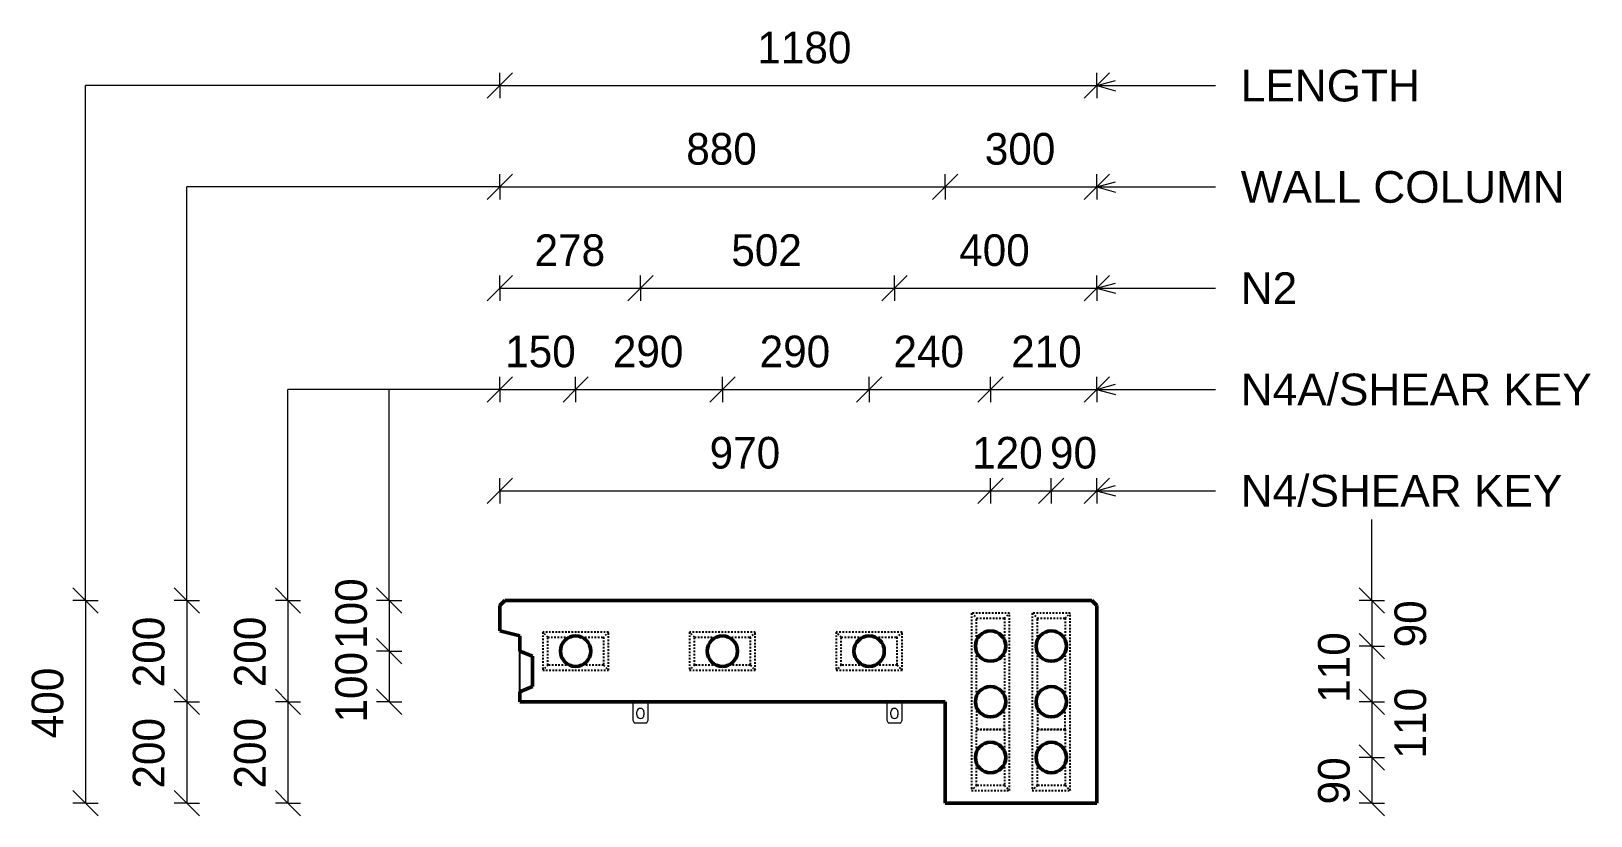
# Model space of a CAD drawing. Header units: millimetres. Extents: x -13820 to 6054, y -1835 to 21775.
# Drawn here: x -13820 to -10738, y 20040 to 21589 of the extents above; entities that cross this region are included whole.
import ezdxf

# ---------------------------------------------------------------- set-up
doc = ezdxf.new("R2010")
doc.units = ezdxf.units.MM
doc.linetypes.add('Dash', pattern=[6.36, 3.18, -3.18])
for name, color, linetype, lineweight in [('A-ANNO-DIMS', 211, 'Continuous', 9), ('A-ANNO-DIMS-25', 211, 'Continuous', 9), ('A-DETL-MBND', 5, 'Continuous', 18), ('A-GENM', 13, 'Continuous', 18), ('A-WALL', 113, 'Continuous', 25), ('A-WALL-HDLN', 110, 'Dash', 25), ('G-ANNO-TEXT', 231, 'Continuous', 9)]:
    doc.layers.add(name, color=color, linetype=linetype, lineweight=lineweight)
doc.styles.add('Arial', font='arial.ttf', dxfattribs={"height": 62.5})
doc.styles.add('Nirmala UI Semilight', font='NirmalaS.ttf', dxfattribs={"height": 62.5})
doc.dimstyles.new('Arrow_Filled_-_2_5_NI_UI', dxfattribs={"dimscale": 304.8, "dimtxt": 65.460247, "dimasz": 0.164042, "dimexe": 0.082021, "dimexo": 0.0625, "dimgap": 0.082021, "dimtad": 1, "dimdec": 0, "dimzin": 0, "dimdsep": 46, "dimtxsty": 'Nirmala UI Semilight', "dimblk1": 'OBLIQUE', "dimblk2": 'OBLIQUE', "dimsah": 1, "dimcen": 0.09, "dimazin": 0, "dimtfac": 1, "dimtdec": 4, "dimtix": 1, "dimtmove": 0, "dimatfit": 3, "dimfxl": 0.082021, "dimfxlon": 1, "dimtvp": 1, "dimtolj": 1, "dimtzin": 0, "dimarcsym": 2})
doc.dimstyles.new('Arrow_Filled_-_2_5_NI_UI_1', dxfattribs={"dimscale": 304.8, "dimtxt": 65.460247, "dimasz": 0.164042, "dimexe": 0.082021, "dimexo": 0.0625, "dimgap": 0.082021, "dimtad": 1, "dimdec": 0, "dimzin": 0, "dimdsep": 46, "dimtxsty": 'Nirmala UI Semilight', "dimblk1": 'OBLIQUE', "dimblk2": 'OBLIQUE', "dimsah": 1, "dimcen": 0.09, "dimazin": 0, "dimtfac": 1, "dimtdec": 4, "dimtix": 1, "dimtmove": 2, "dimatfit": 3, "dimfxl": 0.082021, "dimfxlon": 1, "dimtvp": 1, "dimtolj": 1, "dimtzin": 0, "dimarcsym": 2})

# ---------------------------------------------------------------- blocks, each defined once
blk = doc.blocks.new('RR spread anchor face based - RR-SA-0_7-110-2888042-Elevation Top')
at = {"layer": 'A-GENM'}
for p, q in [((-12630.8, 20264.6), (-12630.8, 20228.1)), ((-12600.8, 20228.1), (-12600.8, 20264.6)), ((-12630.8, 20228.1), (-12628.3, 20223.1)), ((-12628.3, 20223.1), (-12603.3, 20223.1)), ((-12622.8, 20238.6), (-12622.8, 20244.6)), ((-12608.8, 20244.6), (-12608.8, 20238.6)), ((-12603.3, 20223.1), (-12600.8, 20228.1))]:
    blk.add_line(p, q, dxfattribs=at)
for centre, start, end in [((-12615.8, 20244.6), 0, 180), ((-12615.8, 20238.6), 180, 0)]:
    blk.add_arc(centre, 7, start, end, dxfattribs=at)
blk = doc.blocks.new('DIMBLOCK1-Elevation Top')
at = {"layer": 'A-ANNO-DIMS-25'}
for p, q in [((-12893.8, 20681.1), (-12868.8, 20706.1)), ((-12893.8, 20681.1), (-12893.8, 20706.1)), ((-11923.8, 20681.1), (-11898.8, 20706.1)), ((-11923.8, 20681.1), (-11923.8, 20706.1)), ((-12893.8, 20681.1), (-12918.8, 20656.1)), ((-12893.8, 20681.1), (-11923.8, 20681.1)), ((-12893.8, 20681.1), (-12893.8, 20656.1)), ((-11923.8, 20681.1), (-11948.8, 20656.1)), ((-11923.8, 20681.1), (-11923.8, 20656.1))]:
    blk.add_line(p, q, dxfattribs=at)
at = {"layer": 'A-ANNO-DIMS-25', "color": 0, "insert": (-12479, 20787.6), "char_height": 62.5, "width": 168.53, "attachment_point": 1, "line_spacing_factor": 1.142579, "style": 'Nirmala UI Semilight'}
blk.add_mtext('970', dxfattribs=at)
blk = doc.blocks.new('_Oblique')
at = {"color": 0, "linetype": 'ByBlock', "lineweight": -2}
blk.add_line((-0.5, -0.5), (0.5, 0.5), dxfattribs=at)
blk = doc.blocks.new('DIMBLOCK2-Elevation Top')
at = {"layer": 'A-ANNO-DIMS-25'}
for p, q in [((-11923.8, 20681.1), (-11898.8, 20706.1)), ((-11923.8, 20681.1), (-11923.8, 20706.1)), ((-11803.8, 20681.1), (-11778.8, 20706.1)), ((-11803.8, 20681.1), (-11803.8, 20706.1)), ((-11923.8, 20681.1), (-11948.8, 20656.1)), ((-11923.8, 20681.1), (-11803.8, 20681.1)), ((-11923.8, 20681.1), (-11923.8, 20656.1)), ((-11803.8, 20681.1), (-11828.8, 20656.1)), ((-11803.8, 20681.1), (-11803.8, 20656.1))]:
    blk.add_line(p, q, dxfattribs=at)
at = {"layer": 'A-ANNO-DIMS-25', "color": 0, "insert": (-11960.3, 20787.6), "char_height": 62.5, "width": 154.248, "attachment_point": 1, "line_spacing_factor": 1.142579, "style": 'Nirmala UI Semilight'}
blk.add_mtext('120', dxfattribs=at)
blk = doc.blocks.new('DIMBLOCK3-Elevation Top')
at = {"layer": 'A-ANNO-DIMS-25'}
for p, q in [((-11803.8, 20681.1), (-11778.8, 20706.1)), ((-11803.8, 20681.1), (-11803.8, 20706.1)), ((-11713.8, 20681.1), (-11688.8, 20706.1)), ((-11713.8, 20681.1), (-11713.8, 20706.1)), ((-11803.8, 20681.1), (-11828.8, 20656.1)), ((-11803.8, 20681.1), (-11713.8, 20681.1)), ((-11803.8, 20681.1), (-11803.8, 20656.1)), ((-11713.8, 20681.1), (-11738.8, 20656.1)), ((-11713.8, 20681.1), (-11713.8, 20656.1))]:
    blk.add_line(p, q, dxfattribs=at)
at = {"layer": 'A-ANNO-DIMS-25', "color": 0, "insert": (-11806.4, 20787.6), "char_height": 62.5, "width": 114.258, "attachment_point": 1, "line_spacing_factor": 1.142579, "style": 'Nirmala UI Semilight'}
blk.add_mtext('90', dxfattribs=at)
blk = doc.blocks.new('DIMBLOCK4-Elevation Top')
at = {"layer": 'A-ANNO-DIMS-25'}
for p, q in [((-11170.1, 20464.6), (-11195.1, 20489.6)), ((-11170.1, 20464.6), (-11195.1, 20464.6)), ((-11170.1, 20464.6), (-11170.1, 20374.6)), ((-11170.1, 20464.6), (-11145.1, 20439.6)), ((-11170.1, 20464.6), (-11145.1, 20464.6)), ((-11170.1, 20374.6), (-11195.1, 20399.6)), ((-11170.1, 20374.6), (-11195.1, 20374.6)), ((-11170.1, 20374.6), (-11145.1, 20349.6)), ((-11170.1, 20374.6), (-11145.1, 20374.6))]:
    blk.add_line(p, q, dxfattribs=at)
at = {"layer": 'A-ANNO-DIMS-25', "color": 0, "insert": (-11125.6, 20372), "char_height": 62.5, "width": 114.258, "attachment_point": 1, "rotation": 90, "line_spacing_factor": 1.142579, "style": 'Nirmala UI Semilight'}
blk.add_mtext('90', dxfattribs=at)
blk = doc.blocks.new('DIMBLOCK5-Elevation Top')
at = {"layer": 'A-ANNO-DIMS-25'}
for p, q in [((-11170.1, 20374.6), (-11195.1, 20399.6)), ((-11170.1, 20374.6), (-11195.1, 20374.6)), ((-11170.1, 20374.6), (-11170.1, 20264.8)), ((-11170.1, 20374.6), (-11145.1, 20349.6)), ((-11170.1, 20374.6), (-11145.1, 20374.6)), ((-11170.1, 20264.8), (-11195.1, 20289.8)), ((-11170.1, 20264.8), (-11195.1, 20264.8)), ((-11170.1, 20264.8), (-11145.1, 20239.8)), ((-11170.1, 20264.8), (-11145.1, 20264.8))]:
    blk.add_line(p, q, dxfattribs=at)
at = {"layer": 'A-ANNO-DIMS-25', "color": 0, "insert": (-11276.7, 20262.5), "char_height": 62.5, "width": 137.109, "attachment_point": 1, "rotation": 90, "line_spacing_factor": 1.142579, "style": 'Nirmala UI Semilight'}
blk.add_mtext('110', dxfattribs=at)
blk = doc.blocks.new('DIMBLOCK6-Elevation Top')
at = {"layer": 'A-ANNO-DIMS-25'}
for p, q in [((-11170.1, 20264.8), (-11195.1, 20289.8)), ((-11170.1, 20264.8), (-11195.1, 20264.8)), ((-11170.1, 20264.8), (-11170.1, 20154.6)), ((-11170.1, 20264.8), (-11145.1, 20239.8)), ((-11170.1, 20264.8), (-11145.1, 20264.8)), ((-11170.1, 20154.6), (-11195.1, 20179.6)), ((-11170.1, 20154.6), (-11195.1, 20154.6)), ((-11170.1, 20154.6), (-11145.1, 20129.6)), ((-11170.1, 20154.6), (-11145.1, 20154.6))]:
    blk.add_line(p, q, dxfattribs=at)
at = {"layer": 'A-ANNO-DIMS-25', "color": 0, "insert": (-11125.6, 20152.5), "char_height": 62.5, "width": 137.109, "attachment_point": 1, "rotation": 90, "line_spacing_factor": 1.142579, "style": 'Nirmala UI Semilight'}
blk.add_mtext('110', dxfattribs=at)
blk = doc.blocks.new('DIMBLOCK7-Elevation Top')
at = {"layer": 'A-ANNO-DIMS-25'}
for p, q in [((-11170.1, 20154.6), (-11195.1, 20179.6)), ((-11170.1, 20154.6), (-11195.1, 20154.6)), ((-11170.1, 20154.6), (-11170.1, 20064.6)), ((-11170.1, 20154.6), (-11145.1, 20129.6)), ((-11170.1, 20154.6), (-11145.1, 20154.6)), ((-11170.1, 20064.6), (-11195.1, 20089.6)), ((-11170.1, 20064.6), (-11195.1, 20064.6)), ((-11170.1, 20064.6), (-11145.1, 20039.6)), ((-11170.1, 20064.6), (-11145.1, 20064.6))]:
    blk.add_line(p, q, dxfattribs=at)
at = {"layer": 'A-ANNO-DIMS-25', "color": 0, "insert": (-11276.7, 20062), "char_height": 62.5, "width": 114.258, "attachment_point": 1, "rotation": 90, "line_spacing_factor": 1.142579, "style": 'Nirmala UI Semilight'}
blk.add_mtext('90', dxfattribs=at)
blk = doc.blocks.new('DIMBLOCK8-Elevation Top')
at = {"layer": 'A-ANNO-DIMS-25'}
for p, q in [((-12893.8, 20881.1), (-12868.8, 20906.1)), ((-12893.8, 20881.1), (-12893.8, 20906.1)), ((-12743.8, 20881.1), (-12718.8, 20906.1)), ((-12743.8, 20881.1), (-12743.8, 20906.1)), ((-12893.8, 20881.1), (-12918.8, 20856.1)), ((-12893.8, 20881.1), (-12743.8, 20881.1)), ((-12893.8, 20881.1), (-12893.8, 20856.1)), ((-12743.8, 20881.1), (-12768.8, 20856.1)), ((-12743.8, 20881.1), (-12743.8, 20856.1))]:
    blk.add_line(p, q, dxfattribs=at)
at = {"layer": 'A-ANNO-DIMS-25', "color": 0, "insert": (-12883.1, 20987.6), "char_height": 62.5, "width": 154.248, "attachment_point": 1, "line_spacing_factor": 1.142579, "style": 'Nirmala UI Semilight'}
blk.add_mtext('150', dxfattribs=at)
blk = doc.blocks.new('DIMBLOCK9-Elevation Top')
at = {"layer": 'A-ANNO-DIMS-25'}
for p, q in [((-12743.8, 20881.1), (-12718.8, 20906.1)), ((-12743.8, 20881.1), (-12743.8, 20906.1)), ((-12453.8, 20881.1), (-12428.8, 20906.1)), ((-12453.8, 20881.1), (-12453.8, 20906.1)), ((-12743.8, 20881.1), (-12768.8, 20856.1)), ((-12743.8, 20881.1), (-12453.8, 20881.1)), ((-12743.8, 20881.1), (-12743.8, 20856.1)), ((-12453.8, 20881.1), (-12478.8, 20856.1)), ((-12453.8, 20881.1), (-12453.8, 20856.1))]:
    blk.add_line(p, q, dxfattribs=at)
at = {"layer": 'A-ANNO-DIMS-25', "color": 0, "insert": (-12670.2, 20987.6), "char_height": 62.5, "width": 171.387, "attachment_point": 1, "line_spacing_factor": 1.142579, "style": 'Nirmala UI Semilight'}
blk.add_mtext('290', dxfattribs=at)
blk = doc.blocks.new('DIMBLOCK10-Elevation Top')
at = {"layer": 'A-ANNO-DIMS-25'}
for p, q in [((-12453.8, 20881.1), (-12428.8, 20906.1)), ((-12453.8, 20881.1), (-12453.8, 20906.1)), ((-12163.8, 20881.1), (-12138.8, 20906.1)), ((-12163.8, 20881.1), (-12163.8, 20906.1)), ((-12453.8, 20881.1), (-12478.8, 20856.1)), ((-12453.8, 20881.1), (-12163.8, 20881.1)), ((-12453.8, 20881.1), (-12453.8, 20856.1)), ((-12163.8, 20881.1), (-12188.8, 20856.1)), ((-12163.8, 20881.1), (-12163.8, 20856.1))]:
    blk.add_line(p, q, dxfattribs=at)
at = {"layer": 'A-ANNO-DIMS-25', "color": 0, "insert": (-12380.2, 20987.6), "char_height": 62.5, "width": 171.387, "attachment_point": 1, "line_spacing_factor": 1.142579, "style": 'Nirmala UI Semilight'}
blk.add_mtext('290', dxfattribs=at)
blk = doc.blocks.new('DIMBLOCK11-Elevation Top')
at = {"layer": 'A-ANNO-DIMS-25'}
for p, q in [((-12163.8, 20881.1), (-12138.8, 20906.1)), ((-12163.8, 20881.1), (-12163.8, 20906.1)), ((-11923.8, 20881.1), (-11898.8, 20906.1)), ((-11923.8, 20881.1), (-11923.8, 20906.1)), ((-12163.8, 20881.1), (-12188.8, 20856.1)), ((-12163.8, 20881.1), (-11923.8, 20881.1)), ((-12163.8, 20881.1), (-12163.8, 20856.1)), ((-11923.8, 20881.1), (-11948.8, 20856.1)), ((-11923.8, 20881.1), (-11923.8, 20856.1))]:
    blk.add_line(p, q, dxfattribs=at)
at = {"layer": 'A-ANNO-DIMS-25', "color": 0, "insert": (-12115.8, 20987.6), "char_height": 62.5, "width": 172.815, "attachment_point": 1, "line_spacing_factor": 1.142579, "style": 'Nirmala UI Semilight'}
blk.add_mtext('240', dxfattribs=at)
blk = doc.blocks.new('DIMBLOCK12-Elevation Top')
at = {"layer": 'A-ANNO-DIMS-25'}
for p, q in [((-11923.8, 20881.1), (-11898.8, 20906.1)), ((-11923.8, 20881.1), (-11923.8, 20906.1)), ((-11713.8, 20881.1), (-11688.8, 20906.1)), ((-11713.8, 20881.1), (-11713.8, 20906.1)), ((-11923.8, 20881.1), (-11948.8, 20856.1)), ((-11923.8, 20881.1), (-11713.8, 20881.1)), ((-11923.8, 20881.1), (-11923.8, 20856.1)), ((-11713.8, 20881.1), (-11738.8, 20856.1)), ((-11713.8, 20881.1), (-11713.8, 20856.1))]:
    blk.add_line(p, q, dxfattribs=at)
at = {"layer": 'A-ANNO-DIMS-25', "color": 0, "insert": (-11883.1, 20987.6), "char_height": 62.5, "width": 154.248, "attachment_point": 1, "line_spacing_factor": 1.142579, "style": 'Nirmala UI Semilight'}
blk.add_mtext('210', dxfattribs=at)
blk = doc.blocks.new('DIMBLOCK13-Elevation Top')
at = {"layer": 'A-ANNO-DIMS-25'}
for p, q in [((-13312.3, 20464.6), (-13337.3, 20489.6)), ((-13312.3, 20464.6), (-13337.3, 20464.6)), ((-13312.3, 20464.6), (-13312.3, 20264.8)), ((-13312.3, 20464.6), (-13287.3, 20439.6)), ((-13312.3, 20464.6), (-13287.3, 20464.6)), ((-13312.3, 20264.8), (-13337.3, 20289.8)), ((-13312.3, 20264.8), (-13337.3, 20264.8)), ((-13312.3, 20264.8), (-13287.3, 20239.8)), ((-13312.3, 20264.8), (-13287.3, 20264.8))]:
    blk.add_line(p, q, dxfattribs=at)
at = {"layer": 'A-ANNO-DIMS-25', "color": 0, "insert": (-13418.9, 20293.3), "char_height": 62.5, "width": 171.387, "attachment_point": 1, "rotation": 90, "line_spacing_factor": 1.142579, "style": 'Nirmala UI Semilight'}
blk.add_mtext('200', dxfattribs=at)
blk = doc.blocks.new('DIMBLOCK14-Elevation Top')
at = {"layer": 'A-ANNO-DIMS-25'}
for p, q in [((-13312.3, 20264.8), (-13337.3, 20289.8)), ((-13312.3, 20264.8), (-13337.3, 20264.8)), ((-13312.3, 20264.8), (-13312.3, 20064.6)), ((-13312.3, 20264.8), (-13287.3, 20239.8)), ((-13312.3, 20264.8), (-13287.3, 20264.8)), ((-13312.3, 20064.6), (-13337.3, 20089.6)), ((-13312.3, 20064.6), (-13337.3, 20064.6)), ((-13312.3, 20064.6), (-13287.3, 20039.6)), ((-13312.3, 20064.6), (-13287.3, 20064.6))]:
    blk.add_line(p, q, dxfattribs=at)
at = {"layer": 'A-ANNO-DIMS-25', "color": 0, "insert": (-13418.9, 20093.3), "char_height": 62.5, "width": 171.387, "attachment_point": 1, "rotation": 90, "line_spacing_factor": 1.142579, "style": 'Nirmala UI Semilight'}
blk.add_mtext('200', dxfattribs=at)
blk = doc.blocks.new('DIMBLOCK15-Elevation Top')
at = {"layer": 'A-ANNO-DIMS-25'}
for p, q in [((-13112.3, 20464.6), (-13137.3, 20489.6)), ((-13112.3, 20464.6), (-13137.3, 20464.6)), ((-13112.3, 20464.6), (-13112.3, 20364.6)), ((-13112.3, 20464.6), (-13087.3, 20439.6)), ((-13112.3, 20464.6), (-13087.3, 20464.6)), ((-13112.3, 20364.6), (-13137.3, 20389.6)), ((-13112.3, 20364.6), (-13137.3, 20364.6)), ((-13112.3, 20364.6), (-13087.3, 20339.6)), ((-13112.3, 20364.6), (-13087.3, 20364.6))]:
    blk.add_line(p, q, dxfattribs=at)
at = {"layer": 'A-ANNO-DIMS-25', "color": 0, "insert": (-13218.9, 20368.9), "char_height": 62.5, "width": 154.248, "attachment_point": 1, "rotation": 90, "line_spacing_factor": 1.142579, "style": 'Nirmala UI Semilight'}
blk.add_mtext('100', dxfattribs=at)
blk = doc.blocks.new('DIMBLOCK16-Elevation Top')
at = {"layer": 'A-ANNO-DIMS-25'}
for p, q in [((-13112.3, 20364.6), (-13137.3, 20389.6)), ((-13112.3, 20364.6), (-13137.3, 20364.6)), ((-13112.3, 20364.6), (-13112.3, 20264.6)), ((-13112.3, 20364.6), (-13087.3, 20339.6)), ((-13112.3, 20364.6), (-13087.3, 20364.6)), ((-13112.3, 20264.6), (-13137.3, 20289.6)), ((-13112.3, 20264.6), (-13137.3, 20264.6)), ((-13112.3, 20264.6), (-13087.3, 20239.6)), ((-13112.3, 20264.6), (-13087.3, 20264.6))]:
    blk.add_line(p, q, dxfattribs=at)
at = {"layer": 'A-ANNO-DIMS-25', "color": 0, "insert": (-13218.9, 20223.6), "char_height": 62.5, "width": 154.248, "attachment_point": 1, "rotation": 90, "line_spacing_factor": 1.142579, "style": 'Nirmala UI Semilight'}
blk.add_mtext('100', dxfattribs=at)
blk = doc.blocks.new('DIMBLOCK17-Elevation Top')
at = {"layer": 'A-ANNO-DIMS-25'}
for p, q in [((-12893.8, 21081.1), (-12868.8, 21106.1)), ((-12893.8, 21081.1), (-12893.8, 21106.1)), ((-12615.8, 21081.1), (-12590.8, 21106.1)), ((-12615.8, 21081.1), (-12615.8, 21106.1)), ((-12893.8, 21081.1), (-12918.8, 21056.1)), ((-12893.8, 21081.1), (-12615.8, 21081.1)), ((-12893.8, 21081.1), (-12893.8, 21056.1)), ((-12615.8, 21081.1), (-12640.8, 21056.1)), ((-12615.8, 21081.1), (-12615.8, 21056.1))]:
    blk.add_line(p, q, dxfattribs=at)
at = {"layer": 'A-ANNO-DIMS-25', "color": 0, "insert": (-12825, 21187.6), "char_height": 62.5, "width": 168.53, "attachment_point": 1, "line_spacing_factor": 1.142579, "style": 'Nirmala UI Semilight'}
blk.add_mtext('278', dxfattribs=at)
blk = doc.blocks.new('DIMBLOCK18-Elevation Top')
at = {"layer": 'A-ANNO-DIMS-25'}
for p, q in [((-12615.8, 21081.1), (-12590.8, 21106.1)), ((-12615.8, 21081.1), (-12615.8, 21106.1)), ((-12113.8, 21081.1), (-12088.8, 21106.1)), ((-12113.8, 21081.1), (-12113.8, 21106.1)), ((-12615.8, 21081.1), (-12640.8, 21056.1)), ((-12615.8, 21081.1), (-12113.8, 21081.1)), ((-12615.8, 21081.1), (-12615.8, 21056.1)), ((-12113.8, 21081.1), (-12138.8, 21056.1)), ((-12113.8, 21081.1), (-12113.8, 21056.1))]:
    blk.add_line(p, q, dxfattribs=at)
at = {"layer": 'A-ANNO-DIMS-25', "color": 0, "insert": (-12436.2, 21187.6), "char_height": 62.5, "width": 171.387, "attachment_point": 1, "line_spacing_factor": 1.142579, "style": 'Nirmala UI Semilight'}
blk.add_mtext('502', dxfattribs=at)
blk = doc.blocks.new('DIMBLOCK19-Elevation Top')
at = {"layer": 'A-ANNO-DIMS-25'}
for p, q in [((-12113.8, 21081.1), (-12088.8, 21106.1)), ((-12113.8, 21081.1), (-12113.8, 21106.1)), ((-11713.8, 21081.1), (-11688.8, 21106.1)), ((-11713.8, 21081.1), (-11713.8, 21106.1)), ((-12113.8, 21081.1), (-12138.8, 21056.1)), ((-12113.8, 21081.1), (-11713.8, 21081.1)), ((-12113.8, 21081.1), (-12113.8, 21056.1)), ((-11713.8, 21081.1), (-11738.8, 21056.1)), ((-11713.8, 21081.1), (-11713.8, 21056.1))]:
    blk.add_line(p, q, dxfattribs=at)
at = {"layer": 'A-ANNO-DIMS-25', "color": 0, "insert": (-11985.8, 21187.6), "char_height": 62.5, "width": 172.815, "attachment_point": 1, "line_spacing_factor": 1.142579, "style": 'Nirmala UI Semilight'}
blk.add_mtext('400', dxfattribs=at)
blk = doc.blocks.new('DIMBLOCK20-Elevation Top')
at = {"layer": 'A-ANNO-DIMS-25'}
for p, q in [((-13512.3, 20464.6), (-13537.3, 20489.6)), ((-13512.3, 20464.6), (-13537.3, 20464.6)), ((-13512.3, 20464.6), (-13512.3, 20264.6)), ((-13512.3, 20464.6), (-13487.3, 20439.6)), ((-13512.3, 20464.6), (-13487.3, 20464.6)), ((-13512.3, 20264.6), (-13537.3, 20289.6)), ((-13512.3, 20264.6), (-13537.3, 20264.6)), ((-13512.3, 20264.6), (-13487.3, 20239.6)), ((-13512.3, 20264.6), (-13487.3, 20264.6))]:
    blk.add_line(p, q, dxfattribs=at)
at = {"layer": 'A-ANNO-DIMS-25', "color": 0, "insert": (-13618.9, 20293.2), "char_height": 62.5, "width": 171.387, "attachment_point": 1, "rotation": 90, "line_spacing_factor": 1.142579, "style": 'Nirmala UI Semilight'}
blk.add_mtext('200', dxfattribs=at)
blk = doc.blocks.new('DIMBLOCK21-Elevation Top')
at = {"layer": 'A-ANNO-DIMS-25'}
for p, q in [((-13512.3, 20264.6), (-13537.3, 20289.6)), ((-13512.3, 20264.6), (-13537.3, 20264.6)), ((-13512.3, 20264.6), (-13512.3, 20064.6)), ((-13512.3, 20264.6), (-13487.3, 20239.6)), ((-13512.3, 20264.6), (-13487.3, 20264.6)), ((-13512.3, 20064.6), (-13537.3, 20089.6)), ((-13512.3, 20064.6), (-13537.3, 20064.6)), ((-13512.3, 20064.6), (-13487.3, 20039.6)), ((-13512.3, 20064.6), (-13487.3, 20064.6))]:
    blk.add_line(p, q, dxfattribs=at)
at = {"layer": 'A-ANNO-DIMS-25', "color": 0, "insert": (-13618.9, 20093.2), "char_height": 62.5, "width": 171.387, "attachment_point": 1, "rotation": 90, "line_spacing_factor": 1.142579, "style": 'Nirmala UI Semilight'}
blk.add_mtext('200', dxfattribs=at)
blk = doc.blocks.new('DIMBLOCK22-Elevation Top')
at = {"layer": 'A-ANNO-DIMS-25'}
for p, q in [((-12893.8, 21281.1), (-12868.8, 21306.1)), ((-12893.8, 21281.1), (-12893.8, 21306.1)), ((-12013.8, 21281.1), (-11988.8, 21306.1)), ((-12013.8, 21281.1), (-12013.8, 21306.1)), ((-12893.8, 21281.1), (-12918.8, 21256.1)), ((-12893.8, 21281.1), (-12013.8, 21281.1)), ((-12893.8, 21281.1), (-12893.8, 21256.1)), ((-12013.8, 21281.1), (-12038.8, 21256.1)), ((-12013.8, 21281.1), (-12013.8, 21256.1))]:
    blk.add_line(p, q, dxfattribs=at)
at = {"layer": 'A-ANNO-DIMS-25', "color": 0, "insert": (-12525.2, 21387.6), "char_height": 62.5, "width": 171.387, "attachment_point": 1, "line_spacing_factor": 1.142579, "style": 'Nirmala UI Semilight'}
blk.add_mtext('880', dxfattribs=at)
blk = doc.blocks.new('DIMBLOCK23-Elevation Top')
at = {"layer": 'A-ANNO-DIMS-25'}
for p, q in [((-12013.8, 21281.1), (-11988.8, 21306.1)), ((-12013.8, 21281.1), (-12013.8, 21306.1)), ((-11713.8, 21281.1), (-11688.8, 21306.1)), ((-11713.8, 21281.1), (-11713.8, 21306.1)), ((-12013.8, 21281.1), (-12038.8, 21256.1)), ((-12013.8, 21281.1), (-11713.8, 21281.1)), ((-12013.8, 21281.1), (-12013.8, 21256.1)), ((-11713.8, 21281.1), (-11738.8, 21256.1)), ((-11713.8, 21281.1), (-11713.8, 21256.1))]:
    blk.add_line(p, q, dxfattribs=at)
at = {"layer": 'A-ANNO-DIMS-25', "color": 0, "insert": (-11935.2, 21387.6), "char_height": 62.5, "width": 171.387, "attachment_point": 1, "line_spacing_factor": 1.142579, "style": 'Nirmala UI Semilight'}
blk.add_mtext('300', dxfattribs=at)
blk = doc.blocks.new('DIMBLOCK24-Elevation Top')
at = {"layer": 'A-ANNO-DIMS-25'}
for p, q in [((-12893.8, 21481.1), (-12868.8, 21506.1)), ((-12893.8, 21481.1), (-12893.8, 21506.1)), ((-11713.8, 21481.1), (-11688.8, 21506.1)), ((-11713.8, 21481.1), (-11713.8, 21506.1)), ((-12893.8, 21481.1), (-12918.8, 21456.1)), ((-12893.8, 21481.1), (-11713.8, 21481.1)), ((-12893.8, 21481.1), (-12893.8, 21456.1)), ((-11713.8, 21481.1), (-11738.8, 21456.1)), ((-11713.8, 21481.1), (-11713.8, 21456.1))]:
    blk.add_line(p, q, dxfattribs=at)
at = {"layer": 'A-ANNO-DIMS-25', "color": 0, "insert": (-12384.7, 21587.6), "char_height": 62.5, "width": 194.238, "attachment_point": 1, "line_spacing_factor": 1.142579, "style": 'Nirmala UI Semilight'}
blk.add_mtext('1180', dxfattribs=at)
blk = doc.blocks.new('DIMBLOCK25-Elevation Top')
at = {"layer": 'A-ANNO-DIMS-25'}
for p, q in [((-13712.3, 20464.6), (-13737.3, 20489.6)), ((-13712.3, 20464.6), (-13737.3, 20464.6)), ((-13712.3, 20464.6), (-13712.3, 20064.6)), ((-13712.3, 20464.6), (-13687.3, 20439.6)), ((-13712.3, 20464.6), (-13687.3, 20464.6)), ((-13712.3, 20064.6), (-13737.3, 20089.6)), ((-13712.3, 20064.6), (-13737.3, 20064.6)), ((-13712.3, 20064.6), (-13687.3, 20039.6)), ((-13712.3, 20064.6), (-13687.3, 20064.6))]:
    blk.add_line(p, q, dxfattribs=at)
at = {"layer": 'A-ANNO-DIMS-25', "color": 0, "insert": (-13818.9, 20192.6), "char_height": 62.5, "width": 172.815, "attachment_point": 1, "rotation": 90, "line_spacing_factor": 1.142579, "style": 'Nirmala UI Semilight'}
blk.add_mtext('400', dxfattribs=at)

msp = doc.modelspace()

# ---------------------------------------------------------------- linework, layer by layer
at = {"layer": 'A-DETL-MBND'}
for p, q in [((-13712.3, 20464.6), (-13712.3, 21481.1)), ((-12893.8, 21481.1), (-13712.3, 21481.1)), ((-13512.3, 20464.6), (-13512.3, 21281.1)), ((-12893.8, 21281.1), (-13512.3, 21281.1)), ((-13312.3, 20464.6), (-13312.3, 20881.1)), ((-12893.8, 20881.1), (-13312.3, 20881.1)), ((-13112.3, 20464.6), (-13112.3, 20881.1)), ((-11170.1, 20464.6), (-11170.1, 20624.6))]:
    msp.add_line(p, q, dxfattribs=at)
at = {"layer": 'A-WALL', "lineweight": 50}
for p, q in [((-12883.8, 20464.6), (-12893.8, 20454.6)), ((-12893.8, 20454.6), (-12893.8, 20404.6)), ((-11723.8, 20464.6), (-12883.8, 20464.6)), ((-11713.8, 20454.6), (-11723.8, 20464.6)), ((-11713.8, 20064.6), (-11713.8, 20454.6)), ((-12893.8, 20404.6), (-12853.8, 20394.6)), ((-12853.8, 20394.6), (-12853.8, 20364.6)), ((-12853.8, 20364.6), (-12828.8, 20354.6)), ((-12828.8, 20354.6), (-12828.8, 20294.6)), ((-12828.8, 20294.6), (-12853.8, 20284.6)), ((-12853.8, 20284.6), (-12853.8, 20264.6)), ((-12853.8, 20264.6), (-12013.8, 20264.6)), ((-12013.8, 20264.6), (-12013.8, 20064.6)), ((-12013.8, 20064.6), (-11713.8, 20064.6))]:
    msp.add_line(p, q, dxfattribs=at)
at = {"layer": 'A-WALL'}
msp.add_line((-12853.8, 20284.6), (-12853.8, 20364.5), dxfattribs=at)
at = {"layer": 'A-WALL', "lineweight": 50}
for centre, start, end in [((-11923.8, 20374.6), 90, 270), ((-11923.8, 20374.6), 270, 90), ((-11803.8, 20374.6), 90, 270), ((-11803.8, 20374.6), 270, 90), ((-12743.8, 20364.6), 90, 270), ((-12743.8, 20364.6), 270, 90), ((-12453.8, 20364.6), 90, 270), ((-12453.8, 20364.6), 270, 90), ((-12163.8, 20364.6), 90, 270), ((-12163.8, 20364.6), 270, 90), ((-11923.8, 20264.8), 0, 180), ((-11803.8, 20264.8), 0, 180), ((-11923.8, 20264.8), 180, 180.3581), ((-11923.8, 20264.8), 180.3581, 359.6419), ((-11923.8, 20264.8), 359.6419, 0), ((-11803.8, 20264.8), 180, 180.3581), ((-11803.8, 20264.8), 180.3581, 359.6419), ((-11803.8, 20264.8), 359.6419, 0), ((-11923.8, 20154.6), 90, 270), ((-11923.8, 20154.6), 270, 90), ((-11803.8, 20154.6), 90, 270), ((-11803.8, 20154.6), 270, 90)]:
    msp.add_arc(centre, 30, start, end, dxfattribs=at)
at = {"layer": 'A-WALL-HDLN'}
for p, q in [((-11886.3, 20439.6), (-11961.3, 20439.6)), ((-11961.3, 20439.6), (-11961.3, 20089.6)), ((-11961.3, 20439.6), (-11951.3, 20429.6)), ((-11896.3, 20429.6), (-11886.3, 20439.6)), ((-11886.3, 20089.6), (-11886.3, 20439.6)), ((-11766.3, 20439.6), (-11841.3, 20439.6)), ((-11841.3, 20439.6), (-11841.3, 20089.6)), ((-11841.3, 20439.6), (-11831.3, 20429.6)), ((-11776.3, 20429.6), (-11766.3, 20439.6)), ((-11766.3, 20089.6), (-11766.3, 20439.6)), ((-11951.3, 20386.6), (-11951.3, 20429.6)), ((-11951.3, 20429.6), (-11896.3, 20429.6)), ((-11896.3, 20429.6), (-11896.3, 20386.6)), ((-11831.3, 20386.6), (-11831.3, 20429.6)), ((-11831.3, 20429.6), (-11776.3, 20429.6)), ((-11776.3, 20429.6), (-11776.3, 20386.6)), ((-12678.8, 20402.1), (-12808.8, 20402.1)), ((-12808.8, 20402.1), (-12808.8, 20327.1)), ((-12798.8, 20392.1), (-12808.8, 20402.1)), ((-12798.8, 20392.1), (-12755.8, 20392.1)), ((-12798.8, 20337.1), (-12798.8, 20392.1)), ((-12731.8, 20392.1), (-12688.8, 20392.1)), ((-12678.8, 20402.1), (-12688.8, 20392.1)), ((-12688.8, 20392.1), (-12688.8, 20337.1)), ((-12678.8, 20327.1), (-12678.8, 20402.1)), ((-12388.8, 20402.1), (-12518.8, 20402.1)), ((-12518.8, 20402.1), (-12518.8, 20327.1)), ((-12508.8, 20392.1), (-12518.8, 20402.1)), ((-12508.8, 20392.1), (-12465.8, 20392.1)), ((-12508.8, 20337.1), (-12508.8, 20392.1)), ((-12441.8, 20392.1), (-12398.8, 20392.1)), ((-12388.8, 20402.1), (-12398.8, 20392.1)), ((-12398.8, 20392.1), (-12398.8, 20337.1)), ((-12388.8, 20327.1), (-12388.8, 20402.1)), ((-12098.8, 20402.1), (-12228.8, 20402.1)), ((-12228.8, 20402.1), (-12228.8, 20327.1)), ((-12218.8, 20392.1), (-12228.8, 20402.1)), ((-12218.8, 20392.1), (-12175.8, 20392.1)), ((-12218.8, 20337.1), (-12218.8, 20392.1)), ((-12151.8, 20392.1), (-12108.8, 20392.1)), ((-12098.8, 20402.1), (-12108.8, 20392.1)), ((-12108.8, 20392.1), (-12108.8, 20337.1)), ((-12098.8, 20327.1), (-12098.8, 20402.1)), ((-11951.3, 20276.7), (-11951.3, 20362.6)), ((-11896.3, 20362.6), (-11896.3, 20276.7)), ((-11831.3, 20276.7), (-11831.3, 20362.6)), ((-11776.3, 20362.6), (-11776.3, 20276.7)), ((-12798.8, 20337.1), (-12808.8, 20327.1)), ((-12808.8, 20327.1), (-12678.8, 20327.1)), ((-12755.8, 20337.1), (-12798.8, 20337.1)), ((-12688.8, 20337.1), (-12731.8, 20337.1)), ((-12688.8, 20337.1), (-12678.8, 20327.1)), ((-12508.8, 20337.1), (-12518.8, 20327.1)), ((-12518.8, 20327.1), (-12388.8, 20327.1)), ((-12465.8, 20337.1), (-12508.8, 20337.1)), ((-12398.8, 20337.1), (-12441.8, 20337.1)), ((-12398.8, 20337.1), (-12388.8, 20327.1)), ((-12218.8, 20337.1), (-12228.8, 20327.1)), ((-12228.8, 20327.1), (-12098.8, 20327.1)), ((-12175.8, 20337.1), (-12218.8, 20337.1)), ((-12108.8, 20337.1), (-12151.8, 20337.1)), ((-12108.8, 20337.1), (-12098.8, 20327.1)), ((-11951.3, 20252.8), (-11951.3, 20209.8)), ((-11896.3, 20209.8), (-11896.3, 20252.8)), ((-11831.3, 20252.8), (-11831.3, 20209.8)), ((-11776.3, 20209.8), (-11776.3, 20252.8)), ((-11951.3, 20209.8), (-11951.4, 20209.7)), ((-11951.4, 20209.7), (-11951.3, 20209.6)), ((-11951.4, 20209.7), (-11896.2, 20209.7)), ((-11896.3, 20209.8), (-11951.3, 20209.8)), ((-11951.3, 20166.6), (-11951.3, 20209.6)), ((-11951.3, 20209.6), (-11896.3, 20209.6)), ((-11896.2, 20209.7), (-11896.3, 20209.8)), ((-11896.3, 20209.6), (-11896.2, 20209.7)), ((-11896.3, 20209.6), (-11896.3, 20166.6)), ((-11831.3, 20209.8), (-11831.4, 20209.7)), ((-11831.4, 20209.7), (-11831.3, 20209.6)), ((-11831.4, 20209.7), (-11776.2, 20209.7)), ((-11776.3, 20209.8), (-11831.3, 20209.8)), ((-11831.3, 20166.6), (-11831.3, 20209.6)), ((-11831.3, 20209.6), (-11776.3, 20209.6)), ((-11776.2, 20209.7), (-11776.3, 20209.8)), ((-11776.3, 20209.6), (-11776.2, 20209.7)), ((-11776.3, 20209.6), (-11776.3, 20166.6)), ((-11951.3, 20099.6), (-11951.3, 20142.6)), ((-11896.3, 20142.6), (-11896.3, 20099.6)), ((-11831.3, 20099.6), (-11831.3, 20142.6)), ((-11776.3, 20142.6), (-11776.3, 20099.6)), ((-11951.3, 20099.6), (-11961.3, 20089.6)), ((-11896.3, 20099.6), (-11951.3, 20099.6)), ((-11896.3, 20099.6), (-11886.3, 20089.6)), ((-11831.3, 20099.6), (-11841.3, 20089.6)), ((-11776.3, 20099.6), (-11831.3, 20099.6)), ((-11776.3, 20099.6), (-11766.3, 20089.6)), ((-11961.3, 20089.6), (-11886.3, 20089.6)), ((-11841.3, 20089.6), (-11766.3, 20089.6))]:
    msp.add_line(p, q, dxfattribs=at)
at = {"layer": 'G-ANNO-TEXT', "color": 10}
for p, q in [((-11714.1, 21481.1), (-11676.6, 21491.2)), ((-11714.1, 21481.1), (-11676.6, 21471.1)), ((-11714.1, 21481.1), (-11479.4, 21481.1)), ((-11714.1, 21281.1), (-11676.6, 21291.2)), ((-11714.1, 21281.1), (-11676.6, 21271.1)), ((-11714.1, 21281.1), (-11479.4, 21281.1)), ((-11714.3, 21081.4), (-11676.8, 21091.4)), ((-11714.3, 21081.4), (-11676.8, 21071.3)), ((-11714.3, 21081.4), (-11479.4, 21081.4)), ((-11714.3, 20881.4), (-11676.8, 20891.4)), ((-11714.3, 20881.4), (-11676.8, 20871.3)), ((-11714.3, 20881.4), (-11479.4, 20881.4)), ((-11714.3, 20681.4), (-11676.8, 20691.4)), ((-11714.3, 20681.4), (-11676.8, 20671.3)), ((-11714.3, 20681.4), (-11479.4, 20681.4))]:
    msp.add_line(p, q, dxfattribs=at)

# ---------------------------------------------------------------- block references
at = {"layer": 'A-GENM'}
for p in [(0, 0), (502, 0)]:
    msp.add_blockref('RR spread anchor face based - RR-SA-0_7-110-2888042-Elevation Top', p, dxfattribs=at)

# ---------------------------------------------------------------- texts
at = {"layer": 'G-ANNO-TEXT', "color": 7, "char_height": 62.5, "attachment_point": 1, "style": 'Arial'}
for s, insert, width in [('LENGTH', (-11429.4, 21512.4), 428.903), ('WALL COLUMN', (-11429.4, 21312.4), 775.633), ('N2', (-11429.4, 21112.6), 134.283), ('N4A/SHEAR KEY', (-11429.4, 20912.6), 837.763), ('N4/SHEAR KEY', (-11429.4, 20712.6), 767.616)]:
    msp.add_mtext(s, dxfattribs=dict(at, insert=insert, width=width))

# ---------------------------------------------------------------- dimensions: what is measured, and where the dimension line sits
at = {"layer": 'A-ANNO-DIMS'}
for base, p1, p2, override, picture, middle in [((-11713.8, 21481.1), (-12893.8, 21456.1), (-11713.8, 21456.1), {"dimpost": '<>', "dimfxl": 1180}, 'DIMBLOCK24-Elevation Top', (-12303.8, 21538.6)), ((-12013.8, 21281.1), (-12893.8, 21256.1), (-12013.8, 21256.1), {"dimpost": '<>', "dimfxl": 880}, 'DIMBLOCK22-Elevation Top', (-12453.8, 21338.4)), ((-11713.8, 21281.1), (-12013.8, 21256.1), (-11713.8, 21256.1), {"dimpost": '<>', "dimfxl": 300}, 'DIMBLOCK23-Elevation Top', (-11863.8, 21338.4)), ((-12615.8, 21081.1), (-12893.8, 21056.1), (-12615.8, 21056.1), {"dimpost": '<>', "dimfxl": 278}, 'DIMBLOCK17-Elevation Top', (-12754.8, 21138.4)), ((-12113.8, 21081.1), (-12615.8, 21056.1), (-12113.8, 21056.1), {"dimpost": '<>', "dimfxl": 502}, 'DIMBLOCK18-Elevation Top', (-12364.8, 21138.4)), ((-11713.8, 21081.1), (-12113.8, 21056.1), (-11713.8, 21056.1), {"dimpost": '<>', "dimfxl": 400}, 'DIMBLOCK19-Elevation Top', (-11913.8, 21138.4)), ((-12743.8, 20881.1), (-12893.8, 20856.1), (-12743.8, 20856.1), {"dimpost": '<>', "dimfxl": 150}, 'DIMBLOCK8-Elevation Top', (-12818.8, 20938.6)), ((-12453.8, 20881.1), (-12743.8, 20856.1), (-12453.8, 20856.1), {"dimpost": '<>', "dimfxl": 290}, 'DIMBLOCK9-Elevation Top', (-12598.8, 20938.4)), ((-12163.8, 20881.1), (-12453.8, 20856.1), (-12163.8, 20856.1), {"dimpost": '<>', "dimfxl": 290}, 'DIMBLOCK10-Elevation Top', (-12308.8, 20938.4)), ((-11923.8, 20881.1), (-12163.8, 20856.1), (-11923.8, 20856.1), {"dimpost": '<>', "dimfxl": 240}, 'DIMBLOCK11-Elevation Top', (-12043.8, 20938.4)), ((-11713.8, 20881.1), (-11923.8, 20856.1), (-11713.8, 20856.1), {"dimpost": '<>', "dimfxl": 210}, 'DIMBLOCK12-Elevation Top', (-11818.8, 20938.6)), ((-11923.8, 20681.1), (-12893.8, 20656.1), (-11923.8, 20656.1), {"dimpost": '<>', "dimfxl": 970}, 'DIMBLOCK1-Elevation Top', (-12408.8, 20738.4)), ((-11713.8, 20681.1), (-11803.8, 20656.1), (-11713.8, 20656.1), {"dimpost": '<>', "dimfxl": 90}, 'DIMBLOCK3-Elevation Top', (-11758.8, 20738.4))]:
    dim = msp.add_linear_dim(base=base, p1=p1, p2=p2, dimstyle='Arrow_Filled_-_2_5_NI_UI', override=override, dxfattribs=at)
    dim.commit()
    dim.dimension.update_dxf_attribs({"geometry": picture, "text_midpoint": middle})
dim = msp.add_linear_dim(base=(-11803.8, 20681.1), p1=(-11923.8, 20656.1), p2=(-11803.8, 20656.1), dimstyle='Arrow_Filled_-_2_5_NI_UI_1', override={"dimpost": '<>', "dimfxl": 120}, dxfattribs=at)
dim.commit()
dim.dimension.update_dxf_attribs({"geometry": 'DIMBLOCK2-Elevation Top', "text_midpoint": (-11883.2, 20746), "dimtype": 160})
for base, p1, p2, override, picture, middle in [((-13112.3, 20364.6), (-13087.3, 20464.6), (-13087.3, 20364.6), {"dimpost": '<>', "dimfxl": 100}, 'DIMBLOCK15-Elevation Top', (-13177.2, 20446)), ((-11170.1, 20374.6), (-11195.1, 20464.6), (-11195.1, 20374.6), {"dimpost": '<>', "dimfxl": 90}, 'DIMBLOCK4-Elevation Top', (-11083.9, 20429.1)), ((-13112.3, 20264.6), (-13087.3, 20364.6), (-13087.3, 20264.6), {"dimpost": '<>', "dimfxl": 100}, 'DIMBLOCK16-Elevation Top', (-13177.2, 20300.8)), ((-11170.1, 20154.6), (-11195.1, 20264.8), (-11195.1, 20154.6), {"dimpost": '<>', "dimfxl": 110.1875}, 'DIMBLOCK6-Elevation Top', (-11083.9, 20221.1))]:
    dim = msp.add_linear_dim(base=base, p1=p1, p2=p2, angle=90, dimstyle='Arrow_Filled_-_2_5_NI_UI_1', override=override, dxfattribs=at)
    dim.commit()
    dim.dimension.update_dxf_attribs({"geometry": picture, "text_midpoint": middle, "dimtype": 160, "text_rotation": 90})
for base, p1, p2, override, picture, middle in [((-13712.3, 20064.6), (-13687.3, 20464.6), (-13687.3, 20064.6), {"dimpost": '<>', "dimfxl": 400}, 'DIMBLOCK25-Elevation Top', (-13769.6, 20264.6)), ((-13512.3, 20264.6), (-13487.3, 20464.6), (-13487.3, 20264.6), {"dimpost": '<>', "dimfxl": 200}, 'DIMBLOCK20-Elevation Top', (-13569.6, 20364.6)), ((-13312.3, 20264.8), (-13287.3, 20464.6), (-13287.3, 20264.8), {"dimpost": '<>', "dimfxl": 199.8125}, 'DIMBLOCK13-Elevation Top', (-13369.6, 20364.7)), ((-11170.1, 20264.8), (-11195.1, 20374.6), (-11195.1, 20264.8), {"dimpost": '<>', "dimfxl": 109.8125}, 'DIMBLOCK5-Elevation Top', (-11227.6, 20319.7)), ((-13512.3, 20064.6), (-13487.3, 20264.6), (-13487.3, 20064.6), {"dimpost": '<>', "dimfxl": 200}, 'DIMBLOCK21-Elevation Top', (-13569.6, 20164.6)), ((-13312.3, 20064.6), (-13287.3, 20264.8), (-13287.3, 20064.6), {"dimpost": '<>', "dimfxl": 200.1875}, 'DIMBLOCK14-Elevation Top', (-13369.6, 20164.7)), ((-11170.1, 20064.6), (-11195.1, 20154.6), (-11195.1, 20064.6), {"dimpost": '<>', "dimfxl": 90}, 'DIMBLOCK7-Elevation Top', (-11227.4, 20109.6))]:
    dim = msp.add_linear_dim(base=base, p1=p1, p2=p2, angle=90, dimstyle='Arrow_Filled_-_2_5_NI_UI', override=override, dxfattribs=at)
    dim.commit()
    dim.dimension.update_dxf_attribs({"geometry": picture, "text_midpoint": middle})

doc.saveas('drawing.dxf')
